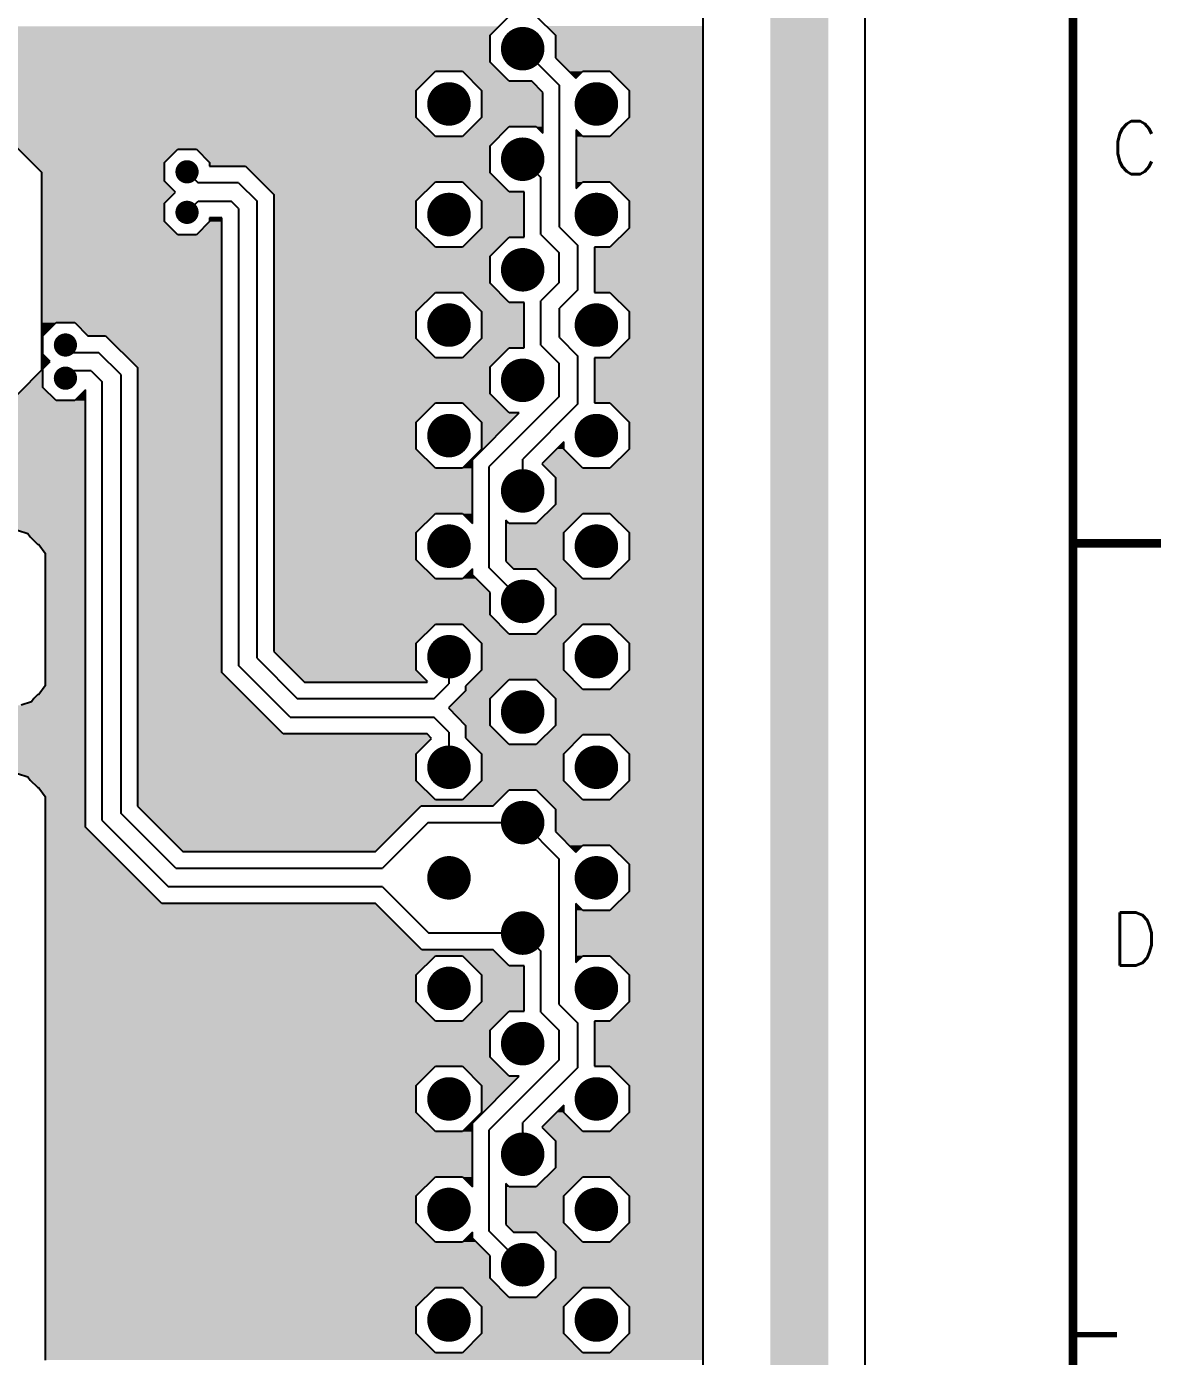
# Model space of a CAD drawing. Extents: x 295 to 953, y 10 to 290.
# Drawn here: x 822.5 to 887.2, y 103.8 to 179.4 of the extents above; entities that cross this region are included whole.
import ezdxf
from ezdxf.enums import TextEntityAlignment as Align

# ---------------------------------------------------------------- set-up
doc = ezdxf.new("R2010")
doc.units = 0
doc.header["$LTSCALE"] = 5
doc.header["$MEASUREMENT"] = 0
doc.layers.get('0').update_dxf_attribs({"linetype": 'CONTINUOUS', "lineweight": 25})
for name, color, linetype in [('L4-BOTTOM_GBR', 6, 'CONTINUOUS'), ('문자', 4, 'CONTINUOUS'), ('테두리', 3, 'CONTINUOUS')]:
    doc.layers.add(name, color=color, linetype=linetype)
doc.styles.get("Standard").update_dxf_attribs({"font": 'simplex.shx'})

# ---------------------------------------------------------------- blocks, each defined once
blk = doc.blocks.new('C')
at = {"layer": '테두리'}
blk.add_line((405, 285), (405, 15), dxfattribs=at)
for points, const_width in [([(15, 285), (15, 15), (405, 15), (405, 285), (15, 285)], 0.5), ([(410, 150), (405, 150)], 0.5), ([(407.5, 105), (405, 105)], 0.3)]:
    blk.add_lwpolyline(points, dxfattribs=dict(at, const_width=const_width))
at = {"layer": '문자'}
for s, p in [('C', (408.5, 172.5)), ('D', (408.5, 127.5))]:
    blk.add_text(s, height=3, dxfattribs=at).set_placement(p, align=Align.MIDDLE)

msp = doc.modelspace()

# ---------------------------------------------------------------- linework, layer by layer
at = {"color": 7}
for points, const_width in [([(851.301, 178.126, -1), (850.064, 178.126, -1)], 1.238), ([(847.11, 174.983, -1), (845.873, 174.983, -1)], 1.238), ([(855.492, 174.983, -1), (854.255, 174.983, -1)], 1.238), ([(851.301, 171.839, -1), (850.064, 171.839, -1)], 1.238), ([(831.927, 171.125, -1), (831.267, 171.125, -1)], 0.66), ([(831.927, 168.82, -1), (831.267, 168.82, -1)], 0.66), ([(847.11, 168.696, -1), (845.873, 168.696, -1)], 1.238), ([(855.492, 168.696, -1), (854.255, 168.696, -1)], 1.238), ([(851.301, 165.553, -1), (850.064, 165.553, -1)], 1.238), ([(847.11, 162.41, -1), (845.873, 162.41, -1)], 1.238), ([(855.492, 162.41, -1), (854.255, 162.41, -1)], 1.238), ([(825.012, 161.276, -1), (824.352, 161.276, -1)], 0.66), ([(851.301, 159.267, -1), (850.064, 159.267, -1)], 1.238), ([(825.012, 159.39, -1), (824.352, 159.39, -1)], 0.66), ([(847.11, 156.123, -1), (845.873, 156.123, -1)], 1.238), ([(855.492, 156.123, -1), (854.255, 156.123, -1)], 1.238), ([(851.301, 152.98, -1), (850.064, 152.98, -1)], 1.238), ([(847.11, 149.837, -1), (845.873, 149.837, -1)], 1.238), ([(855.492, 149.837, -1), (854.255, 149.837, -1)], 1.238), ([(851.301, 146.694, -1), (850.064, 146.694, -1)], 1.238), ([(847.11, 143.55, -1), (845.873, 143.55, -1)], 1.238), ([(855.492, 143.55, -1), (854.255, 143.55, -1)], 1.238), ([(851.301, 140.407, -1), (850.064, 140.407, -1)], 1.238), ([(847.11, 137.264, -1), (845.873, 137.264, -1)], 1.238), ([(855.492, 137.264, -1), (854.255, 137.264, -1)], 1.238), ([(851.301, 134.12, -1), (850.064, 134.12, -1)], 1.238), ([(847.11, 130.977, -1), (845.873, 130.977, -1)], 1.238), ([(855.492, 130.977, -1), (854.255, 130.977, -1)], 1.238), ([(851.301, 127.834, -1), (850.064, 127.834, -1)], 1.238), ([(847.11, 124.691, -1), (845.873, 124.691, -1)], 1.238), ([(855.492, 124.691, -1), (854.255, 124.691, -1)], 1.238), ([(851.301, 121.547, -1), (850.064, 121.547, -1)], 1.238), ([(847.11, 118.404, -1), (845.873, 118.404, -1)], 1.238), ([(855.492, 118.404, -1), (854.255, 118.404, -1)], 1.238), ([(851.301, 115.261, -1), (850.064, 115.261, -1)], 1.238), ([(847.11, 112.118, -1), (845.873, 112.118, -1)], 1.238), ([(855.492, 112.118, -1), (854.255, 112.118, -1)], 1.238), ([(851.301, 108.975, -1), (850.064, 108.975, -1)], 1.238), ([(847.11, 105.831, -1), (845.873, 105.831, -1)], 1.238), ([(855.492, 105.831, -1), (854.255, 105.831, -1)], 1.238)]:
    msp.add_lwpolyline(points, format="xyb", close=True, dxfattribs=dict(at, const_width=const_width))
at = {"layer": 'L4-BOTTOM_GBR', "color": 7}
for p, q in [((870.128, 231.85), (870.128, 103.15)), ((870.128, 231.85), (870.128, 103.15)), ((860.929, 230.192), (860.929, 100.914)), ((848.826, 178.895), (849.913, 179.982)), ((851.451, 179.982), (852.539, 178.895)), ((848.826, 177.357), (848.826, 178.895)), ((852.539, 178.895), (852.539, 177.611)), ((850.682, 178.126), (852.778, 176.03)), ((849.913, 176.27), (848.826, 177.357)), ((852.539, 177.611), (853.707, 176.443)), ((844.635, 175.752), (845.722, 176.839)), ((845.722, 176.839), (847.26, 176.839)), ((847.26, 176.839), (848.348, 175.752)), ((851.197, 176.27), (849.913, 176.27)), ((851.829, 175.638), (851.197, 176.27)), ((853.707, 176.443), (854.104, 176.839)), ((854.104, 176.839), (855.642, 176.839)), ((855.642, 176.839), (856.73, 175.752)), ((844.635, 174.214), (844.635, 175.752)), ((848.348, 175.752), (848.348, 174.214)), ((851.829, 173.318), (851.829, 175.638)), ((852.778, 167.98), (852.778, 176.03)), ((856.73, 175.752), (856.73, 174.214)), ((845.722, 173.126), (844.635, 174.214)), ((848.348, 174.214), (847.26, 173.126)), ((856.73, 174.214), (855.642, 173.126)), ((848.826, 172.608), (849.913, 173.696)), ((849.913, 173.696), (851.451, 173.696)), ((851.451, 173.696), (851.829, 173.318)), ((853.727, 173.504), (853.727, 170.175)), ((854.104, 173.126), (853.727, 173.504)), ((821.649, 172.775), (823.325, 171.099)), ((847.26, 173.126), (845.722, 173.126)), ((848.826, 171.071), (848.826, 172.608)), ((855.642, 173.126), (854.104, 173.126)), ((830.318, 171.655), (831.067, 172.404)), ((831.067, 172.404), (832.126, 172.404)), ((832.126, 172.404), (832.875, 171.655)), ((850.682, 171.839), (851.714, 170.808)), ((823.325, 171.099), (823.325, 159.836)), ((830.318, 170.595), (830.318, 171.655)), ((831.597, 171.125), (832.225, 170.496)), ((832.875, 171.655), (832.875, 171.445)), ((832.875, 171.445), (834.923, 171.445)), ((834.923, 171.445), (836.527, 169.841)), ((849.913, 169.983), (848.826, 171.071)), ((830.94, 169.973), (830.318, 170.595)), ((834.53, 170.496), (832.225, 170.496)), ((834.53, 170.496), (835.578, 169.449)), ((844.635, 169.465), (845.722, 170.552)), ((845.722, 170.552), (847.26, 170.552)), ((847.26, 170.552), (848.348, 169.465)), ((851.714, 167.561), (851.714, 170.808)), ((853.727, 170.175), (854.104, 170.552)), ((854.104, 170.552), (855.642, 170.552)), ((855.642, 170.552), (856.73, 169.465)), ((830.318, 169.35), (830.94, 169.973)), ((831.597, 168.82), (832.225, 169.449)), ((832.225, 169.449), (834.111, 169.449)), ((834.53, 169.03), (834.111, 169.449)), ((835.578, 143.463), (835.578, 169.449)), ((836.527, 169.841), (836.527, 143.855)), ((844.635, 167.927), (844.635, 169.465)), ((848.348, 169.465), (848.348, 167.927)), ((850.765, 169.983), (849.913, 169.983)), ((850.765, 167.409), (850.765, 169.983)), ((856.73, 169.465), (856.73, 167.927)), ((830.318, 168.29), (830.318, 169.35)), ((834.53, 169.03), (834.53, 143.044)), ((831.067, 167.541), (830.318, 168.29)), ((832.875, 168.29), (832.126, 167.541)), ((832.875, 168.5), (832.875, 168.29)), ((833.582, 168.5), (832.875, 168.5)), ((833.582, 142.651), (833.582, 168.5)), ((845.722, 166.84), (844.635, 167.927)), ((848.348, 167.927), (847.26, 166.84)), ((852.778, 167.98), (853.826, 166.932)), ((856.73, 167.927), (855.642, 166.84)), ((832.126, 167.541), (831.067, 167.541)), ((848.826, 166.322), (849.913, 167.409)), ((849.913, 167.409), (850.765, 167.409)), ((851.714, 167.561), (852.761, 166.513)), ((847.26, 166.84), (845.722, 166.84)), ((852.761, 164.837), (852.761, 166.513)), ((853.826, 164.418), (853.826, 166.932)), ((854.774, 166.84), (854.774, 164.266)), ((855.642, 166.84), (854.774, 166.84)), ((848.826, 164.784), (848.826, 166.322)), ((844.635, 163.179), (845.722, 164.266)), ((845.722, 164.266), (847.26, 164.266)), ((847.26, 164.266), (848.348, 163.179)), ((849.913, 163.697), (848.826, 164.784)), ((852.761, 164.837), (851.714, 163.789)), ((853.826, 164.418), (852.778, 163.37)), ((854.774, 164.266), (855.642, 164.266)), ((855.642, 164.266), (856.73, 163.179)), ((850.765, 163.697), (849.913, 163.697)), ((850.765, 161.123), (850.765, 163.697)), ((851.714, 161.275), (851.714, 163.789)), ((852.778, 161.694), (852.778, 163.37)), ((844.635, 161.641), (844.635, 163.179)), ((848.348, 163.179), (848.348, 161.641)), ((856.73, 163.179), (856.73, 161.641)), ((823.403, 161.806), (824.152, 162.555)), ((824.152, 162.555), (825.211, 162.555)), ((825.211, 162.555), (825.96, 161.806)), ((823.403, 160.747), (823.403, 161.806)), ((824.682, 161.276), (825.101, 160.857)), ((825.96, 161.806), (826.96, 161.806)), ((826.96, 161.806), (828.774, 159.992)), ((845.722, 160.554), (844.635, 161.641)), ((848.348, 161.641), (847.26, 160.554)), ((848.826, 160.035), (849.913, 161.123)), ((849.913, 161.123), (850.765, 161.123)), ((851.714, 161.275), (852.761, 160.227)), ((852.778, 161.694), (853.826, 160.646)), ((856.73, 161.641), (855.642, 160.554)), ((823.815, 160.334), (823.403, 160.747)), ((823.403, 159.92), (823.815, 160.334)), ((825.101, 160.857), (826.568, 160.857)), ((827.825, 159.6), (826.568, 160.857)), ((847.26, 160.554), (845.722, 160.554)), ((853.826, 157.922), (853.826, 160.646)), ((854.774, 160.554), (854.774, 157.979)), ((855.642, 160.554), (854.774, 160.554)), ((823.325, 159.836), (818.997, 155.508)), ((823.403, 158.861), (823.403, 159.92)), ((824.682, 159.39), (825.101, 159.809)), ((826.148, 159.809), (825.101, 159.809)), ((826.148, 159.809), (826.777, 159.181)), ((827.825, 159.6), (827.825, 134.662)), ((828.774, 159.992), (828.774, 135.054)), ((848.826, 158.498), (848.826, 160.035)), ((852.761, 158.341), (852.761, 160.227)), ((824.152, 158.112), (823.403, 158.861)), ((826.777, 134.243), (826.777, 159.181)), ((825.211, 158.112), (824.152, 158.112)), ((825.828, 158.729), (825.211, 158.112)), ((825.828, 133.85), (825.828, 158.729)), ((852.761, 158.341), (848.78, 154.359)), ((849.913, 157.41), (848.826, 158.498)), ((844.635, 156.892), (845.722, 157.979)), ((845.722, 157.979), (847.26, 157.979)), ((847.26, 157.979), (848.348, 156.892)), ((847.831, 154.752), (850.489, 157.41)), ((850.489, 157.41), (849.913, 157.41)), ((853.826, 157.922), (850.682, 154.779)), ((854.774, 157.979), (855.642, 157.979)), ((855.642, 157.979), (856.73, 156.892)), ((844.635, 155.354), (844.635, 156.892)), ((848.348, 156.892), (848.348, 155.354)), ((856.73, 156.892), (856.73, 155.354)), ((845.722, 154.267), (844.635, 155.354)), ((848.348, 155.354), (847.26, 154.267)), ((853.017, 155.772), (851.766, 154.521)), ((853.017, 155.354), (853.017, 155.772)), ((854.104, 154.267), (853.017, 155.354)), ((856.73, 155.354), (855.642, 154.267)), ((847.26, 154.267), (845.722, 154.267)), ((847.831, 151.122), (847.831, 154.752)), ((848.78, 148.596), (848.78, 154.359)), ((850.682, 152.98), (850.682, 154.779)), ((851.766, 154.521), (852.539, 153.749)), ((855.642, 154.267), (854.104, 154.267)), ((852.539, 153.749), (852.539, 152.211)), ((852.539, 152.211), (851.451, 151.124)), ((844.635, 150.606), (845.722, 151.693)), ((845.722, 151.693), (847.26, 151.693)), ((847.26, 151.693), (847.831, 151.122)), ((849.729, 151.309), (849.729, 148.989)), ((849.913, 151.124), (849.729, 151.309)), ((853.017, 150.606), (854.104, 151.693)), ((854.104, 151.693), (855.642, 151.693)), ((855.642, 151.693), (856.73, 150.606)), ((821.957, 150.749), (822.543, 150.558)), ((822.543, 150.558), (822.68, 150.37)), ((844.635, 149.068), (844.635, 150.606)), ((851.451, 151.124), (849.913, 151.124)), ((853.017, 149.068), (853.017, 150.606)), ((856.73, 150.606), (856.73, 149.068)), ((822.68, 150.37), (823.096, 149.954)), ((823.096, 149.954), (823.172, 149.929)), ((823.172, 149.929), (823.535, 149.431)), ((823.535, 149.431), (823.535, 141.899)), ((845.722, 147.981), (844.635, 149.068)), ((849.729, 148.989), (850.168, 148.55)), ((854.104, 147.981), (853.017, 149.068)), ((856.73, 149.068), (855.642, 147.981)), ((847.831, 148.551), (847.26, 147.981)), ((847.831, 148.203), (847.831, 148.551)), ((850.682, 146.694), (848.78, 148.596)), ((850.168, 148.55), (851.451, 148.55)), ((851.451, 148.55), (852.539, 147.462)), ((847.26, 147.981), (845.722, 147.981)), ((848.826, 147.208), (847.831, 148.203)), ((852.539, 147.462), (852.539, 145.925)), ((855.642, 147.981), (854.104, 147.981)), ((848.826, 145.925), (848.826, 147.208)), ((844.635, 144.319), (845.722, 145.406)), ((845.722, 145.406), (847.26, 145.406)), ((847.26, 145.406), (848.348, 144.319)), ((849.913, 144.837), (848.826, 145.925)), ((852.539, 145.925), (851.451, 144.837)), ((853.017, 144.319), (854.104, 145.406)), ((854.104, 145.406), (855.642, 145.406)), ((855.642, 145.406), (856.73, 144.319)), ((851.451, 144.837), (849.913, 144.837)), ((836.527, 143.855), (838.276, 142.107)), ((844.635, 142.781), (844.635, 144.319)), ((848.348, 144.319), (848.348, 142.781)), ((853.017, 142.781), (853.017, 144.319)), ((856.73, 144.319), (856.73, 142.781)), ((837.464, 140.11), (834.53, 143.044)), ((835.578, 143.463), (837.883, 141.158)), ((846.491, 143.55), (846.491, 142.012)), ((837.071, 139.161), (833.582, 142.651)), ((845.277, 142.139), (844.635, 142.781)), ((848.348, 142.781), (847.44, 141.874)), ((848.826, 141.176), (849.913, 142.263)), ((849.913, 142.263), (851.451, 142.263)), ((851.451, 142.263), (852.539, 141.176)), ((854.104, 141.694), (853.017, 142.781)), ((856.73, 142.781), (855.642, 141.694)), ((823.535, 141.899), (823.172, 141.4)), ((838.276, 142.107), (845.244, 142.107)), ((845.244, 142.107), (845.277, 142.139)), ((845.637, 141.158), (846.491, 142.012)), ((847.44, 141.62), (846.455, 140.635)), ((847.44, 141.874), (847.44, 141.62)), ((855.642, 141.694), (854.104, 141.694)), ((822.753, 140.981), (822.167, 140.79)), ((822.89, 141.169), (822.753, 140.981)), ((823.096, 141.376), (822.89, 141.169)), ((823.172, 141.4), (823.096, 141.376)), ((845.637, 141.158), (837.883, 141.158)), ((848.826, 139.638), (848.826, 141.176)), ((852.539, 141.176), (852.539, 139.638)), ((837.464, 140.11), (845.637, 140.11)), ((846.491, 139.255), (845.637, 140.11)), ((846.455, 140.635), (847.44, 139.648)), ((845.244, 139.161), (837.071, 139.161)), ((845.503, 138.901), (845.244, 139.161)), ((846.491, 139.255), (846.491, 137.264)), ((847.44, 139.648), (847.44, 138.94)), ((849.913, 138.551), (848.826, 139.638)), ((852.539, 139.638), (851.451, 138.551)), ((844.635, 138.033), (845.503, 138.901)), ((847.44, 138.94), (848.348, 138.033)), ((851.451, 138.551), (849.913, 138.551)), ((853.017, 138.033), (854.104, 139.12)), ((854.104, 139.12), (855.642, 139.12)), ((855.642, 139.12), (856.73, 138.033)), ((844.635, 136.495), (844.635, 138.033)), ((848.348, 138.033), (848.348, 136.495)), ((853.017, 136.495), (853.017, 138.033)), ((856.73, 138.033), (856.73, 136.495)), ((821.957, 136.919), (822.543, 136.727)), ((822.543, 136.727), (822.68, 136.539)), ((822.68, 136.539), (823.096, 136.124)), ((823.096, 136.124), (823.172, 136.099)), ((845.722, 135.407), (844.635, 136.495)), ((848.348, 136.495), (847.26, 135.407)), ((854.104, 135.407), (853.017, 136.495)), ((856.73, 136.495), (855.642, 135.407)), ((823.172, 136.099), (823.535, 135.601)), ((823.535, 135.601), (823.535, 103.551)), ((847.26, 135.407), (845.722, 135.407)), ((849.006, 135.069), (849.913, 135.977)), ((849.913, 135.977), (851.451, 135.977)), ((851.451, 135.977), (852.539, 134.889)), ((855.642, 135.407), (854.104, 135.407)), ((830.968, 131.518), (827.825, 134.662)), ((828.774, 135.054), (831.361, 132.467)), ((842.31, 132.467), (844.912, 135.069)), ((844.912, 135.069), (849.006, 135.069)), ((852.539, 134.889), (852.539, 133.606)), ((830.156, 129.522), (825.828, 133.85)), ((826.777, 134.243), (830.549, 130.471)), ((845.305, 134.12), (842.703, 131.518)), ((845.305, 134.12), (850.682, 134.12)), ((850.682, 134.12), (852.761, 132.042)), ((852.539, 133.606), (853.707, 132.438)), ((831.361, 132.467), (842.31, 132.467)), ((853.707, 132.438), (854.104, 132.833)), ((854.104, 132.833), (855.642, 132.833)), ((855.642, 132.833), (856.73, 131.746)), ((852.761, 123.765), (852.761, 132.042)), ((856.73, 131.746), (856.73, 130.208)), ((830.968, 131.518), (842.703, 131.518)), ((842.703, 130.471), (830.549, 130.471)), ((842.703, 130.471), (845.34, 127.834)), ((856.73, 130.208), (855.642, 129.121)), ((842.31, 129.522), (830.156, 129.522)), ((844.947, 126.885), (842.31, 129.522)), ((853.71, 129.515), (853.71, 126.153)), ((854.104, 129.121), (853.71, 129.515)), ((855.642, 129.121), (854.104, 129.121)), ((850.682, 127.834), (845.34, 127.834)), ((850.682, 127.834), (851.714, 126.803)), ((844.635, 125.46), (845.722, 126.547)), ((849.006, 126.885), (844.947, 126.885)), ((845.722, 126.547), (847.26, 126.547)), ((847.26, 126.547), (848.348, 125.46)), ((849.913, 125.978), (849.006, 126.885)), ((851.714, 123.346), (851.714, 126.803)), ((853.71, 126.153), (854.104, 126.547)), ((854.104, 126.547), (855.642, 126.547)), ((855.642, 126.547), (856.73, 125.46)), ((850.765, 125.978), (849.913, 125.978)), ((850.765, 123.404), (850.765, 125.978)), ((844.635, 123.922), (844.635, 125.46)), ((848.348, 125.46), (848.348, 123.922)), ((856.73, 125.46), (856.73, 123.922)), ((845.722, 122.835), (844.635, 123.922)), ((848.348, 123.922), (847.26, 122.835)), ((848.826, 122.316), (849.913, 123.404)), ((849.913, 123.404), (850.765, 123.404)), ((851.714, 123.346), (852.761, 122.298)), ((852.761, 123.765), (853.809, 122.717)), ((856.73, 123.922), (855.642, 122.835)), ((847.26, 122.835), (845.722, 122.835)), ((853.809, 120.186), (853.809, 122.717)), ((854.758, 122.835), (854.758, 120.26)), ((855.642, 122.835), (854.758, 122.835)), ((848.826, 120.779), (848.826, 122.316)), ((852.761, 120.622), (852.761, 122.298)), ((844.635, 119.173), (845.722, 120.26)), ((845.722, 120.26), (847.26, 120.26)), ((847.26, 120.26), (848.348, 119.173)), ((852.761, 120.622), (848.78, 116.64)), ((849.913, 119.691), (848.826, 120.779)), ((854.758, 120.26), (855.642, 120.26)), ((855.642, 120.26), (856.73, 119.173)), ((847.831, 117.033), (850.489, 119.691)), ((850.489, 119.691), (849.913, 119.691)), ((853.809, 120.186), (850.682, 117.059)), ((844.635, 117.635), (844.635, 119.173)), ((848.348, 119.173), (848.348, 117.635)), ((856.73, 119.173), (856.73, 117.635)), ((853.017, 118.053), (851.766, 116.802)), ((853.017, 117.635), (853.017, 118.053)), ((845.722, 116.548), (844.635, 117.635)), ((848.348, 117.635), (847.26, 116.548)), ((854.104, 116.548), (853.017, 117.635)), ((856.73, 117.635), (855.642, 116.548)), ((847.26, 116.548), (845.722, 116.548)), ((847.831, 113.403), (847.831, 117.033)), ((848.78, 110.877), (848.78, 116.64)), ((850.682, 115.261), (850.682, 117.059)), ((851.766, 116.802), (852.539, 116.03)), ((855.642, 116.548), (854.104, 116.548)), ((852.539, 116.03), (852.539, 114.492)), ((852.539, 114.492), (851.451, 113.405)), ((844.635, 112.887), (845.722, 113.974)), ((845.722, 113.974), (847.26, 113.974)), ((847.26, 113.974), (847.831, 113.403)), ((849.729, 113.59), (849.729, 111.27)), ((849.913, 113.405), (849.729, 113.59)), ((853.017, 112.887), (854.104, 113.974)), ((854.104, 113.974), (855.642, 113.974)), ((855.642, 113.974), (856.73, 112.887)), ((844.635, 111.349), (844.635, 112.887)), ((851.451, 113.405), (849.913, 113.405)), ((853.017, 111.349), (853.017, 112.887)), ((856.73, 112.887), (856.73, 111.349)), ((845.722, 110.261), (844.635, 111.349)), ((849.729, 111.27), (850.168, 110.831)), ((854.104, 110.261), (853.017, 111.349)), ((856.73, 111.349), (855.642, 110.261)), ((847.831, 110.832), (847.26, 110.261)), ((847.831, 110.484), (847.831, 110.832)), ((848.826, 109.489), (847.831, 110.484)), ((850.682, 108.975), (848.78, 110.877)), ((850.168, 110.831), (851.451, 110.831)), ((851.451, 110.831), (852.539, 109.743)), ((847.26, 110.261), (845.722, 110.261)), ((852.539, 109.743), (852.539, 108.206)), ((855.642, 110.261), (854.104, 110.261)), ((848.826, 108.206), (848.826, 109.489)), ((849.913, 107.118), (848.826, 108.206)), ((852.539, 108.206), (851.451, 107.118)), ((844.635, 106.6), (845.722, 107.687)), ((845.722, 107.687), (847.26, 107.687)), ((847.26, 107.687), (848.348, 106.6)), ((853.017, 106.6), (854.104, 107.687)), ((854.104, 107.687), (855.642, 107.687)), ((855.642, 107.687), (856.73, 106.6)), ((851.451, 107.118), (849.913, 107.118)), ((844.635, 105.062), (844.635, 106.6)), ((848.348, 106.6), (848.348, 105.062)), ((853.017, 105.062), (853.017, 106.6)), ((856.73, 106.6), (856.73, 105.062)), ((845.722, 103.975), (844.635, 105.062)), ((848.348, 105.062), (847.26, 103.975)), ((854.104, 103.975), (853.017, 105.062)), ((856.73, 105.062), (855.642, 103.975)), ((847.26, 103.975), (845.722, 103.975)), ((855.642, 103.975), (854.104, 103.975))]:
    msp.add_line(p, q, dxfattribs=at)
for points in [[(868.065, 100.262), (868.065, 234.738), (864.765, 100.262), (864.765, 234.738)], [(848.826, 178.895), (849.333, 179.401), (809.571, 178.895), (809.571, 179.401)], [(860.929, 178.895), (860.929, 179.413), (852.539, 178.895), (852.02, 179.413)], [(848.826, 178.083), (848.826, 178.895), (809.571, 178.083), (809.571, 178.895)], [(860.929, 177.611), (860.929, 178.895), (852.539, 177.611), (852.539, 178.895)], [(848.826, 178.083), (848.826, 178.083), (813.759, 178.083), (812.973, 178.083)], [(848.826, 178.001), (848.826, 178.083), (813.841, 178.001), (813.759, 178.083)], [(848.826, 178.001), (848.826, 178.001), (820.383, 178.001), (816.671, 178.001)], [(848.826, 177.357), (848.826, 178.001), (820.383, 177.357), (820.383, 178.001)], [(849.255, 176.928), (848.826, 177.357), (820.383, 176.928), (820.383, 177.357)], [(860.929, 176.839), (860.929, 177.611), (853.311, 176.839), (852.539, 177.611)], [(849.255, 176.928), (849.255, 176.928), (820.639, 176.928), (820.383, 176.928)], [(849.344, 176.839), (849.255, 176.928), (820.728, 176.839), (820.639, 176.928)], [(845.475, 176.591), (845.722, 176.839), (820.976, 176.591), (820.728, 176.839)], [(845.475, 176.591), (845.475, 176.591), (821.093, 176.591), (820.976, 176.591)], [(844.919, 176.035), (845.475, 176.591), (821.649, 176.035), (821.093, 176.591)], [(849.344, 176.839), (849.344, 176.839), (847.26, 176.839), (845.722, 176.839)], [(849.913, 176.27), (849.344, 176.839), (847.829, 176.27), (847.26, 176.839)], [(851.715, 175.752), (851.197, 176.27), (848.348, 175.752), (847.829, 176.27)], [(853.707, 176.443), (854.104, 176.839), (853.707, 176.443), (853.311, 176.839)], [(860.929, 176.839), (860.929, 176.839), (855.642, 176.839), (854.104, 176.839)], [(860.929, 175.752), (860.929, 176.839), (856.73, 175.752), (855.642, 176.839)], [(844.635, 175.752), (844.919, 176.035), (821.649, 175.752), (821.649, 176.035)], [(844.635, 174.214), (844.635, 175.752), (821.649, 174.214), (821.649, 175.752)], [(851.829, 175.638), (851.715, 175.752), (848.348, 175.638), (848.348, 175.752)], [(851.829, 174.214), (851.829, 175.638), (848.348, 174.214), (848.348, 175.638)], [(860.929, 174.214), (860.929, 175.752), (856.73, 174.214), (856.73, 175.752)], [(845.722, 173.126), (844.635, 174.214), (821.649, 173.126), (821.649, 174.214)], [(851.829, 173.696), (851.829, 174.214), (847.829, 173.696), (848.348, 174.214)], [(860.929, 173.126), (860.929, 174.214), (855.642, 173.126), (856.73, 174.214)], [(849.344, 173.126), (849.913, 173.696), (847.26, 173.126), (847.829, 173.696)], [(851.829, 173.696), (851.829, 173.696), (851.451, 173.696), (849.913, 173.696)], [(851.829, 173.318), (851.829, 173.696), (851.829, 173.318), (851.451, 173.696)], [(854.104, 173.126), (853.727, 173.504), (853.727, 173.126), (853.727, 173.504)], [(848.993, 172.775), (849.344, 173.126), (821.649, 172.775), (821.649, 173.126)], [(848.826, 172.608), (848.993, 172.775), (821.816, 172.608), (821.649, 172.775)], [(848.826, 172.404), (848.826, 172.608), (822.02, 172.404), (821.816, 172.608)], [(849.344, 173.126), (849.344, 173.126), (845.722, 173.126), (847.26, 173.126)], [(860.929, 170.552), (860.929, 173.126), (853.727, 170.552), (853.727, 173.126)], [(830.318, 171.655), (831.067, 172.404), (822.769, 171.655), (822.02, 172.404)], [(848.826, 172.404), (848.826, 172.404), (832.126, 172.404), (831.067, 172.404)], [(848.826, 171.655), (848.826, 172.404), (832.875, 171.655), (832.126, 172.404)], [(830.318, 171.099), (830.318, 171.655), (823.325, 171.099), (822.769, 171.655)], [(830.318, 170.595), (830.318, 171.099), (823.325, 170.595), (823.325, 171.099)], [(848.826, 171.445), (848.826, 171.655), (832.876, 171.445), (832.875, 171.655)], [(848.826, 171.445), (848.826, 171.445), (834.923, 171.445), (832.876, 171.445)], [(848.826, 171.071), (848.826, 171.445), (835.298, 171.071), (834.923, 171.445)], [(849.344, 170.552), (848.826, 171.071), (835.816, 170.552), (835.298, 171.071)], [(830.94, 169.973), (830.318, 170.595), (823.325, 169.973), (823.325, 170.595)], [(845.011, 169.841), (845.722, 170.552), (836.527, 169.841), (835.816, 170.552)], [(849.344, 170.552), (849.344, 170.552), (847.26, 170.552), (845.722, 170.552)], [(849.913, 169.983), (849.344, 170.552), (847.829, 169.983), (847.26, 170.552)], [(853.727, 170.175), (854.104, 170.552), (853.727, 170.175), (853.727, 170.552)], [(860.929, 170.552), (860.929, 170.552), (855.642, 170.552), (854.104, 170.552)], [(860.929, 169.465), (860.929, 170.552), (856.73, 169.465), (855.642, 170.552)], [(830.318, 169.35), (830.94, 169.973), (823.325, 169.35), (823.325, 169.973)], [(844.635, 169.465), (845.011, 169.841), (836.527, 169.465), (836.527, 169.841)], [(844.635, 167.927), (844.635, 169.465), (836.527, 167.927), (836.527, 169.465)], [(850.765, 169.465), (850.765, 169.983), (848.348, 169.465), (847.829, 169.983)], [(850.765, 167.927), (850.765, 169.465), (848.348, 167.927), (848.348, 169.465)], [(860.929, 167.927), (860.929, 169.465), (856.73, 167.927), (856.73, 169.465)], [(830.318, 168.29), (830.318, 169.35), (823.325, 168.29), (823.325, 169.35)], [(831.067, 167.541), (830.318, 168.29), (823.325, 167.541), (823.325, 168.29)], [(833.582, 167.541), (833.582, 168.29), (832.126, 167.541), (832.875, 168.29)], [(833.582, 168.29), (833.582, 168.5), (832.875, 168.29), (832.875, 168.5)], [(833.582, 168.5), (833.582, 168.5), (832.875, 168.5), (833.582, 168.5)], [(845.722, 166.84), (844.635, 167.927), (836.527, 166.84), (836.527, 167.927)], [(850.765, 167.409), (850.765, 167.927), (847.829, 167.409), (848.348, 167.927)], [(860.929, 166.84), (860.929, 167.927), (855.642, 166.84), (856.73, 167.927)], [(833.582, 162.555), (833.582, 167.541), (823.325, 162.555), (823.325, 167.541)], [(849.344, 166.84), (849.913, 167.409), (847.26, 166.84), (847.829, 167.409)], [(848.826, 166.322), (849.344, 166.84), (836.527, 166.322), (836.527, 166.84)], [(849.344, 166.84), (849.344, 166.84), (845.722, 166.84), (847.26, 166.84)], [(860.929, 164.266), (860.929, 166.84), (854.774, 164.266), (854.774, 166.84)], [(860.929, 166.84), (860.929, 166.84), (854.774, 166.84), (855.642, 166.84)], [(848.826, 164.784), (848.826, 166.322), (836.527, 164.784), (836.527, 166.322)], [(849.344, 164.266), (848.826, 164.784), (836.527, 164.266), (836.527, 164.784)], [(844.635, 163.179), (845.722, 164.266), (836.527, 163.179), (836.527, 164.266)], [(849.344, 164.266), (849.344, 164.266), (847.26, 164.266), (845.722, 164.266)], [(849.913, 163.697), (849.344, 164.266), (847.829, 163.697), (847.26, 164.266)], [(860.929, 164.266), (860.929, 164.266), (855.642, 164.266), (854.774, 164.266)], [(860.929, 163.179), (860.929, 164.266), (856.73, 163.179), (855.642, 164.266)], [(850.765, 163.179), (850.765, 163.697), (848.348, 163.179), (847.829, 163.697)], [(844.635, 161.641), (844.635, 163.179), (836.527, 161.641), (836.527, 163.179)], [(850.765, 161.641), (850.765, 163.179), (848.348, 161.641), (848.348, 163.179)], [(860.929, 161.641), (860.929, 163.179), (856.73, 161.641), (856.73, 163.179)], [(823.403, 161.806), (824.152, 162.555), (823.325, 161.806), (823.325, 162.555)], [(833.582, 162.555), (833.582, 162.555), (825.211, 162.555), (824.152, 162.555)], [(833.582, 161.806), (833.582, 162.555), (825.96, 161.806), (825.211, 162.555)], [(823.403, 160.747), (823.403, 161.806), (823.325, 160.747), (823.325, 161.806)], [(833.582, 161.806), (833.582, 161.806), (826.96, 161.806), (825.96, 161.806)], [(833.582, 159.992), (833.582, 161.806), (828.774, 159.992), (826.96, 161.806)], [(845.722, 160.553), (844.635, 161.641), (836.527, 160.553), (836.527, 161.641)], [(849.344, 160.554), (849.913, 161.123), (847.26, 160.554), (847.829, 161.123)], [(850.765, 161.123), (850.765, 161.641), (847.829, 161.123), (848.348, 161.641)], [(860.929, 160.554), (860.929, 161.641), (855.642, 160.554), (856.73, 161.641)], [(823.815, 160.334), (823.403, 160.747), (823.325, 160.334), (823.325, 160.747)], [(823.403, 159.92), (823.815, 160.334), (823.325, 159.92), (823.325, 160.334)], [(848.826, 160.035), (849.344, 160.553), (836.527, 160.035), (836.527, 160.553)], [(849.344, 160.553), (849.344, 160.554), (845.722, 160.553), (847.26, 160.554)], [(860.929, 160.553), (860.929, 160.554), (854.774, 160.553), (855.642, 160.554)], [(860.929, 157.979), (860.929, 160.553), (854.774, 157.979), (854.774, 160.553)], [(823.403, 158.861), (823.403, 159.836), (822.35, 158.861), (823.325, 159.836)], [(823.403, 159.836), (823.403, 159.92), (823.325, 159.836), (823.325, 159.92)], [(833.582, 142.651), (833.582, 159.992), (828.774, 142.651), (828.774, 159.992)], [(848.826, 158.498), (848.826, 160.035), (836.527, 158.498), (836.527, 160.035)], [(824.152, 158.112), (823.403, 158.861), (821.601, 158.112), (822.35, 158.861)], [(825.828, 155.508), (825.828, 158.112), (818.997, 155.508), (821.601, 158.112)], [(825.828, 158.112), (825.828, 158.729), (825.211, 158.112), (825.828, 158.729)], [(849.344, 157.979), (848.826, 158.498), (836.527, 157.979), (836.527, 158.498)], [(844.635, 156.892), (845.722, 157.979), (836.527, 156.892), (836.527, 157.979)], [(849.344, 157.979), (849.344, 157.979), (847.26, 157.979), (845.722, 157.979)], [(849.913, 157.41), (849.344, 157.979), (847.829, 157.41), (847.26, 157.979)], [(849.971, 156.892), (850.489, 157.41), (848.348, 156.892), (847.829, 157.41)], [(860.929, 157.979), (860.929, 157.979), (855.642, 157.979), (854.774, 157.979)], [(860.929, 156.892), (860.929, 157.979), (856.73, 156.892), (855.642, 157.979)], [(844.635, 155.354), (844.635, 156.892), (836.527, 155.354), (836.527, 156.892)], [(848.433, 155.354), (849.971, 156.892), (848.348, 155.354), (848.348, 156.892)], [(860.929, 155.354), (860.929, 156.892), (856.73, 155.354), (856.73, 156.892)], [(825.828, 154.94), (825.828, 155.508), (798.103, 154.94), (798.671, 155.508)], [(825.828, 155.508), (825.828, 155.508), (812.528, 155.508), (818.997, 155.508)], [(845.722, 154.267), (844.635, 155.354), (836.527, 154.267), (836.527, 155.354)], [(847.831, 154.752), (848.433, 155.354), (847.745, 154.752), (848.348, 155.354)], [(853.85, 154.521), (853.017, 155.354), (851.766, 154.521), (852.6, 155.354)], [(853.017, 155.354), (853.017, 155.772), (852.6, 155.354), (853.017, 155.772)], [(860.929, 154.267), (860.929, 155.354), (855.642, 154.267), (856.73, 155.354)], [(825.828, 154.749), (825.828, 154.94), (819.4, 154.749), (818.814, 154.94)], [(825.828, 154.561), (825.828, 154.749), (819.537, 154.561), (819.4, 154.749)], [(825.828, 154.145), (825.828, 154.561), (819.953, 154.145), (819.537, 154.561)], [(847.831, 151.693), (847.831, 154.267), (836.527, 151.693), (836.527, 154.267)], [(847.831, 154.267), (847.831, 154.752), (847.26, 154.267), (847.745, 154.752)], [(854.104, 154.267), (853.85, 154.521), (852.02, 154.267), (851.766, 154.521)], [(860.929, 153.749), (860.929, 154.267), (852.539, 153.749), (852.02, 154.267)], [(860.929, 154.267), (860.929, 154.267), (854.104, 154.267), (855.642, 154.267)], [(825.828, 154.12), (825.828, 154.145), (820.029, 154.12), (819.953, 154.145)], [(825.828, 153.622), (825.828, 154.12), (820.392, 153.622), (820.029, 154.12)], [(825.828, 150.749), (825.828, 153.622), (820.392, 150.749), (820.392, 153.622)], [(860.929, 152.211), (860.929, 153.749), (852.539, 152.211), (852.539, 153.749)], [(860.929, 151.693), (860.929, 152.211), (852.02, 151.693), (852.539, 152.211)], [(844.635, 150.606), (845.722, 151.693), (836.527, 150.606), (836.527, 151.693)], [(847.831, 151.693), (847.831, 151.693), (847.26, 151.693), (845.722, 151.693)], [(847.831, 151.122), (847.831, 151.693), (847.831, 151.122), (847.26, 151.693)], [(849.913, 151.124), (849.729, 151.308), (849.729, 151.124), (849.729, 151.308)], [(853.535, 151.124), (854.104, 151.693), (851.451, 151.124), (852.02, 151.693)], [(860.929, 151.693), (860.929, 151.693), (855.642, 151.693), (854.104, 151.693)], [(860.929, 150.606), (860.929, 151.693), (856.73, 150.606), (855.642, 151.693)], [(825.828, 150.558), (825.828, 150.749), (822.543, 150.558), (821.957, 150.749)], [(825.828, 150.37), (825.828, 150.558), (822.68, 150.37), (822.543, 150.558)], [(844.635, 149.068), (844.635, 150.606), (836.527, 149.068), (836.527, 150.606)], [(853.017, 150.606), (853.535, 151.124), (849.729, 150.606), (849.729, 151.124)], [(853.017, 149.068), (853.017, 150.606), (849.729, 149.068), (849.729, 150.606)], [(860.929, 149.068), (860.929, 150.606), (856.73, 149.068), (856.73, 150.606)], [(825.828, 149.954), (825.828, 150.37), (823.096, 149.954), (822.68, 150.37)], [(825.828, 149.929), (825.828, 149.954), (823.172, 149.929), (823.096, 149.954)], [(825.828, 149.431), (825.828, 149.929), (823.535, 149.431), (823.172, 149.929)], [(825.828, 141.899), (825.828, 149.431), (823.535, 141.899), (823.535, 149.431)], [(845.722, 147.981), (844.635, 149.068), (836.527, 147.981), (836.527, 149.068)], [(853.096, 148.989), (853.017, 149.068), (849.729, 148.989), (849.729, 149.068)], [(853.535, 148.55), (853.096, 148.989), (850.168, 148.55), (849.729, 148.989)], [(860.929, 147.981), (860.929, 149.068), (855.642, 147.981), (856.73, 149.068)], [(847.831, 148.203), (847.831, 148.551), (847.483, 148.203), (847.831, 148.551)], [(853.535, 148.55), (853.535, 148.55), (851.451, 148.55), (850.168, 148.55)], [(854.104, 147.98), (853.535, 148.55), (852.02, 147.98), (851.451, 148.55)], [(848.826, 147.208), (848.054, 147.981), (836.527, 147.208), (836.527, 147.981)], [(848.054, 147.981), (847.831, 148.203), (847.26, 147.981), (847.483, 148.203)], [(860.929, 147.462), (860.929, 147.98), (852.539, 147.462), (852.02, 147.98)], [(860.929, 145.925), (860.929, 147.462), (852.539, 145.925), (852.539, 147.462)], [(860.929, 147.98), (860.929, 147.981), (854.104, 147.98), (855.642, 147.981)], [(848.826, 145.925), (848.826, 147.208), (836.527, 145.925), (836.527, 147.208)], [(849.344, 145.406), (848.826, 145.925), (836.527, 145.406), (836.527, 145.925)], [(844.635, 144.319), (845.722, 145.406), (836.527, 144.319), (836.527, 145.406)], [(849.344, 145.406), (849.344, 145.406), (847.26, 145.406), (845.722, 145.406)], [(849.913, 144.837), (849.344, 145.406), (847.829, 144.837), (847.26, 145.406)], [(853.535, 144.837), (854.104, 145.406), (851.451, 144.837), (852.02, 145.406)], [(860.929, 145.406), (860.929, 145.925), (852.02, 145.406), (852.539, 145.925)], [(860.929, 145.406), (860.929, 145.406), (855.642, 145.406), (854.104, 145.406)], [(860.929, 144.319), (860.929, 145.406), (856.73, 144.319), (855.642, 145.406)], [(853.017, 144.319), (853.535, 144.837), (848.348, 144.319), (847.829, 144.837)], [(853.535, 144.837), (853.535, 144.837), (849.913, 144.837), (851.451, 144.837)], [(844.635, 143.855), (844.635, 144.319), (836.527, 143.855), (836.527, 144.319)], [(844.635, 142.781), (844.635, 143.855), (837.601, 142.781), (836.527, 143.855)], [(853.017, 142.781), (853.017, 144.319), (848.348, 142.781), (848.348, 144.319)], [(860.929, 142.781), (860.929, 144.319), (856.73, 142.781), (856.73, 144.319)], [(837.071, 139.161), (833.582, 142.651), (828.774, 139.161), (828.774, 142.651)], [(845.277, 142.14), (844.635, 142.781), (838.243, 142.14), (837.601, 142.781)], [(849.524, 141.874), (849.913, 142.263), (847.44, 141.874), (847.829, 142.263)], [(853.535, 142.263), (853.017, 142.781), (847.829, 142.263), (848.348, 142.781)], [(853.535, 142.263), (853.535, 142.263), (851.451, 142.263), (849.913, 142.263)], [(854.104, 141.694), (853.535, 142.263), (852.02, 141.694), (851.451, 142.263)], [(860.929, 141.694), (860.929, 142.781), (855.642, 141.694), (856.73, 142.781)], [(825.828, 141.4), (825.828, 141.899), (823.172, 141.4), (823.535, 141.899)], [(845.244, 142.107), (845.277, 142.14), (838.276, 142.107), (838.243, 142.14)], [(848.826, 141.176), (849.27, 141.62), (846.996, 141.176), (847.44, 141.62)], [(849.27, 141.62), (849.524, 141.874), (847.44, 141.62), (847.44, 141.874)], [(860.929, 141.176), (860.929, 141.694), (852.539, 141.176), (852.02, 141.694)], [(860.929, 141.694), (860.929, 141.694), (854.104, 141.694), (855.642, 141.694)], [(825.828, 136.919), (825.828, 140.79), (813.867, 136.919), (813.867, 140.79)], [(825.828, 140.79), (825.828, 140.79), (817.766, 140.79), (817.767, 140.79)], [(825.828, 140.79), (825.828, 140.981), (822.167, 140.79), (822.753, 140.981)], [(825.828, 140.981), (825.828, 141.169), (822.753, 140.981), (822.89, 141.169)], [(825.828, 141.169), (825.828, 141.376), (822.89, 141.169), (823.096, 141.376)], [(825.828, 141.376), (825.828, 141.4), (823.096, 141.376), (823.172, 141.4)], [(848.826, 140.635), (848.826, 141.176), (846.455, 140.635), (846.996, 141.176)], [(860.929, 139.638), (860.929, 141.176), (852.539, 139.638), (852.539, 141.176)], [(848.826, 139.648), (848.826, 140.635), (847.44, 139.648), (846.455, 140.635)], [(845.503, 138.901), (845.244, 139.161), (828.774, 138.901), (828.774, 139.161)], [(848.826, 139.638), (848.826, 139.648), (847.44, 139.638), (847.44, 139.648)], [(849.524, 138.94), (848.826, 139.638), (847.44, 138.94), (847.44, 139.638)], [(860.929, 139.12), (860.929, 139.638), (852.02, 139.12), (852.539, 139.638)], [(844.635, 138.033), (845.503, 138.901), (828.774, 138.033), (828.774, 138.901)], [(849.913, 138.551), (849.524, 138.94), (847.829, 138.551), (847.44, 138.94)], [(853.017, 138.033), (853.535, 138.551), (848.348, 138.033), (847.829, 138.551)], [(853.535, 138.551), (854.104, 139.12), (851.451, 138.551), (852.02, 139.12)], [(860.929, 139.12), (860.929, 139.12), (855.642, 139.12), (854.104, 139.12)], [(860.929, 138.033), (860.929, 139.12), (856.73, 138.033), (855.642, 139.12)], [(844.635, 136.495), (844.635, 138.033), (828.774, 136.495), (828.774, 138.033)], [(853.017, 136.495), (853.017, 138.033), (848.348, 136.495), (848.348, 138.033)], [(860.929, 136.495), (860.929, 138.033), (856.73, 136.495), (856.73, 138.033)], [(825.828, 136.727), (825.828, 136.919), (822.543, 136.727), (821.957, 136.919)], [(825.828, 136.539), (825.828, 136.727), (822.68, 136.539), (822.543, 136.727)], [(825.828, 136.124), (825.828, 136.539), (823.096, 136.124), (822.68, 136.539)], [(825.828, 136.099), (825.828, 136.124), (823.172, 136.099), (823.096, 136.124)], [(845.722, 135.407), (844.635, 136.495), (828.774, 135.407), (828.774, 136.495)], [(853.535, 135.977), (853.017, 136.495), (847.829, 135.977), (848.348, 136.495)], [(860.929, 135.407), (860.929, 136.495), (855.642, 135.407), (856.73, 136.495)], [(825.828, 135.601), (825.828, 136.099), (823.535, 135.601), (823.172, 136.099)], [(825.828, 133.85), (825.828, 135.601), (823.535, 133.85), (823.535, 135.601)], [(849.006, 135.069), (849.344, 135.407), (828.774, 135.069), (828.774, 135.407)], [(849.344, 135.407), (849.913, 135.977), (847.26, 135.407), (847.829, 135.977)], [(853.535, 135.977), (853.535, 135.977), (851.451, 135.977), (849.913, 135.977)], [(854.104, 135.407), (853.535, 135.977), (852.02, 135.407), (851.451, 135.977)], [(860.929, 134.889), (860.929, 135.407), (852.539, 134.889), (852.02, 135.407)], [(844.897, 135.054), (844.912, 135.069), (828.774, 135.054), (828.774, 135.069)], [(842.31, 132.467), (844.897, 135.054), (831.361, 132.467), (828.774, 135.054)], [(860.929, 133.606), (860.929, 134.889), (852.539, 133.606), (852.539, 134.889)], [(830.156, 129.522), (825.828, 133.85), (823.535, 129.522), (823.535, 133.85)], [(860.929, 132.833), (860.929, 133.606), (853.311, 132.833), (852.539, 133.606)], [(853.707, 132.438), (854.104, 132.833), (853.707, 132.438), (853.311, 132.833)], [(860.929, 132.833), (860.929, 132.833), (855.642, 132.833), (854.104, 132.833)], [(860.929, 131.746), (860.929, 132.833), (856.73, 131.746), (855.642, 132.833)], [(860.929, 130.208), (860.929, 131.746), (856.73, 130.208), (856.73, 131.746)], [(860.929, 129.121), (860.929, 130.208), (855.642, 129.121), (856.73, 130.208)], [(844.947, 126.885), (842.31, 129.522), (823.535, 126.885), (823.535, 129.522)], [(854.104, 129.121), (853.71, 129.515), (853.71, 129.121), (853.71, 129.515)], [(860.929, 126.547), (860.929, 129.121), (853.71, 126.547), (853.71, 129.121)], [(849.344, 126.547), (849.006, 126.885), (823.535, 126.547), (823.535, 126.885)], [(844.635, 125.46), (845.722, 126.547), (823.535, 125.46), (823.535, 126.547)], [(849.006, 126.885), (849.006, 126.885), (845.722, 126.885), (849.006, 126.885)], [(849.344, 126.547), (849.344, 126.547), (847.26, 126.547), (845.722, 126.547)], [(849.913, 125.978), (849.344, 126.547), (847.829, 125.978), (847.26, 126.547)], [(853.71, 126.153), (854.104, 126.547), (853.71, 126.153), (853.71, 126.547)], [(860.929, 126.547), (860.929, 126.547), (855.642, 126.547), (854.104, 126.547)], [(860.929, 125.46), (860.929, 126.547), (856.73, 125.46), (855.642, 126.547)], [(850.765, 125.46), (850.765, 125.978), (848.348, 125.46), (847.829, 125.978)], [(844.635, 123.922), (844.635, 125.46), (823.535, 123.922), (823.535, 125.46)], [(850.765, 123.922), (850.765, 125.46), (848.348, 123.922), (848.348, 125.46)], [(860.929, 123.922), (860.929, 125.46), (856.73, 123.922), (856.73, 125.46)], [(845.722, 122.834), (844.635, 123.922), (823.535, 122.834), (823.535, 123.922)], [(849.344, 122.835), (849.913, 123.404), (847.26, 122.835), (847.829, 123.404)], [(850.765, 123.404), (850.765, 123.922), (847.829, 123.404), (848.348, 123.922)], [(860.929, 122.835), (860.929, 123.922), (855.642, 122.835), (856.73, 123.922)], [(848.826, 122.316), (849.344, 122.834), (823.535, 122.316), (823.535, 122.834)], [(849.344, 122.834), (849.344, 122.835), (845.722, 122.834), (847.26, 122.835)], [(860.929, 122.834), (860.929, 122.835), (854.758, 122.834), (855.642, 122.835)], [(860.929, 120.26), (860.929, 122.834), (854.758, 120.26), (854.758, 122.834)], [(848.826, 120.779), (848.826, 122.316), (823.535, 120.779), (823.535, 122.316)], [(849.344, 120.26), (848.826, 120.779), (823.535, 120.26), (823.535, 120.779)], [(844.635, 119.173), (845.722, 120.26), (823.535, 119.173), (823.535, 120.26)], [(849.344, 120.26), (849.344, 120.26), (847.26, 120.26), (845.722, 120.26)], [(849.913, 119.691), (849.344, 120.26), (847.829, 119.691), (847.26, 120.26)], [(860.929, 120.26), (860.929, 120.26), (855.642, 120.26), (854.758, 120.26)], [(860.929, 119.173), (860.929, 120.26), (856.73, 119.173), (855.642, 120.26)], [(849.971, 119.173), (850.489, 119.691), (848.348, 119.173), (847.829, 119.691)], [(844.635, 117.635), (844.635, 119.173), (823.535, 117.635), (823.535, 119.173)], [(848.433, 117.635), (849.971, 119.173), (848.348, 117.635), (848.348, 119.173)], [(860.929, 117.635), (860.929, 119.173), (856.73, 117.635), (856.73, 119.173)], [(853.017, 117.635), (853.017, 118.053), (852.6, 117.635), (853.017, 118.053)], [(845.722, 116.548), (844.635, 117.635), (823.535, 116.548), (823.535, 117.635)], [(847.831, 117.033), (848.433, 117.635), (847.745, 117.033), (848.348, 117.635)], [(853.85, 116.802), (853.017, 117.635), (851.766, 116.802), (852.6, 117.635)], [(860.929, 116.548), (860.929, 117.635), (855.642, 116.548), (856.73, 117.635)], [(847.831, 113.974), (847.831, 116.548), (823.535, 113.974), (823.535, 116.548)], [(847.831, 116.548), (847.831, 117.033), (847.26, 116.548), (847.745, 117.033)], [(854.104, 116.548), (853.85, 116.802), (852.02, 116.548), (851.766, 116.802)], [(860.929, 116.03), (860.929, 116.548), (852.539, 116.03), (852.02, 116.548)], [(860.929, 116.548), (860.929, 116.548), (854.104, 116.548), (855.642, 116.548)], [(860.929, 114.492), (860.929, 116.03), (852.539, 114.492), (852.539, 116.03)], [(860.929, 113.974), (860.929, 114.492), (852.02, 113.974), (852.539, 114.492)], [(844.635, 112.887), (845.722, 113.974), (823.535, 112.887), (823.535, 113.974)], [(847.831, 113.974), (847.831, 113.974), (847.26, 113.974), (845.722, 113.974)], [(847.831, 113.403), (847.831, 113.974), (847.831, 113.403), (847.26, 113.974)], [(849.913, 113.405), (849.729, 113.589), (849.729, 113.405), (849.729, 113.589)], [(853.535, 113.405), (854.104, 113.974), (851.451, 113.405), (852.02, 113.974)], [(860.929, 113.974), (860.929, 113.974), (855.642, 113.974), (854.104, 113.974)], [(860.929, 112.887), (860.929, 113.974), (856.73, 112.887), (855.642, 113.974)], [(844.635, 111.349), (844.635, 112.887), (823.535, 111.349), (823.535, 112.887)], [(853.017, 112.887), (853.535, 113.405), (849.729, 112.887), (849.729, 113.405)], [(853.017, 111.349), (853.017, 112.887), (849.729, 111.349), (849.729, 112.887)], [(860.929, 111.349), (860.929, 112.887), (856.73, 111.349), (856.73, 112.887)], [(845.722, 110.261), (844.635, 111.349), (823.535, 110.261), (823.535, 111.349)], [(853.096, 111.27), (853.017, 111.349), (849.729, 111.27), (849.729, 111.349)], [(853.535, 110.831), (853.096, 111.27), (850.168, 110.831), (849.729, 111.27)], [(860.929, 110.261), (860.929, 111.349), (855.642, 110.261), (856.73, 111.349)], [(848.054, 110.261), (847.831, 110.484), (847.26, 110.261), (847.483, 110.484)], [(847.831, 110.484), (847.831, 110.832), (847.483, 110.484), (847.831, 110.832)], [(853.535, 110.831), (853.535, 110.831), (851.451, 110.831), (850.168, 110.831)], [(854.104, 110.261), (853.535, 110.831), (852.02, 110.261), (851.451, 110.831)], [(848.826, 109.489), (848.054, 110.261), (823.535, 109.489), (823.535, 110.261)], [(848.054, 110.261), (848.054, 110.261), (845.722, 110.261), (847.26, 110.261)], [(860.929, 109.743), (860.929, 110.261), (852.539, 109.743), (852.02, 110.261)], [(860.929, 108.206), (860.929, 109.743), (852.539, 108.206), (852.539, 109.743)], [(860.929, 110.261), (860.929, 110.261), (854.104, 110.261), (855.642, 110.261)], [(848.826, 108.206), (848.826, 109.489), (823.535, 108.206), (823.535, 109.489)], [(849.344, 107.687), (848.826, 108.206), (823.535, 107.687), (823.535, 108.206)], [(860.929, 107.687), (860.929, 108.206), (852.02, 107.687), (852.539, 108.206)], [(844.635, 106.6), (845.722, 107.687), (823.535, 106.6), (823.535, 107.687)], [(849.344, 107.687), (849.344, 107.687), (847.26, 107.687), (845.722, 107.687)], [(849.913, 107.118), (849.344, 107.687), (847.829, 107.118), (847.26, 107.687)], [(853.535, 107.118), (854.104, 107.687), (851.451, 107.118), (852.02, 107.687)], [(860.929, 107.687), (860.929, 107.687), (855.642, 107.687), (854.104, 107.687)], [(860.929, 106.6), (860.929, 107.687), (856.73, 106.6), (855.642, 107.687)], [(853.017, 106.6), (853.535, 107.118), (848.348, 106.6), (847.829, 107.118)], [(844.635, 105.062), (844.635, 106.6), (823.535, 105.062), (823.535, 106.6)], [(853.017, 105.062), (853.017, 106.6), (848.348, 105.062), (848.348, 106.6)], [(860.929, 105.062), (860.929, 106.6), (856.73, 105.062), (856.73, 106.6)], [(845.722, 103.975), (844.635, 105.062), (823.535, 103.975), (823.535, 105.062)], [(854.104, 103.975), (853.017, 105.062), (847.26, 103.975), (848.348, 105.062)], [(860.929, 103.975), (860.929, 105.062), (855.642, 103.975), (856.73, 105.062)], [(860.929, 103.551), (860.929, 103.975), (823.535, 103.551), (823.535, 103.975)]]:
    msp.add_solid(points, dxfattribs=at)

# ---------------------------------------------------------------- block references
msp.add_blockref('C', (476.978, 0))

doc.saveas('drawing.dxf')
